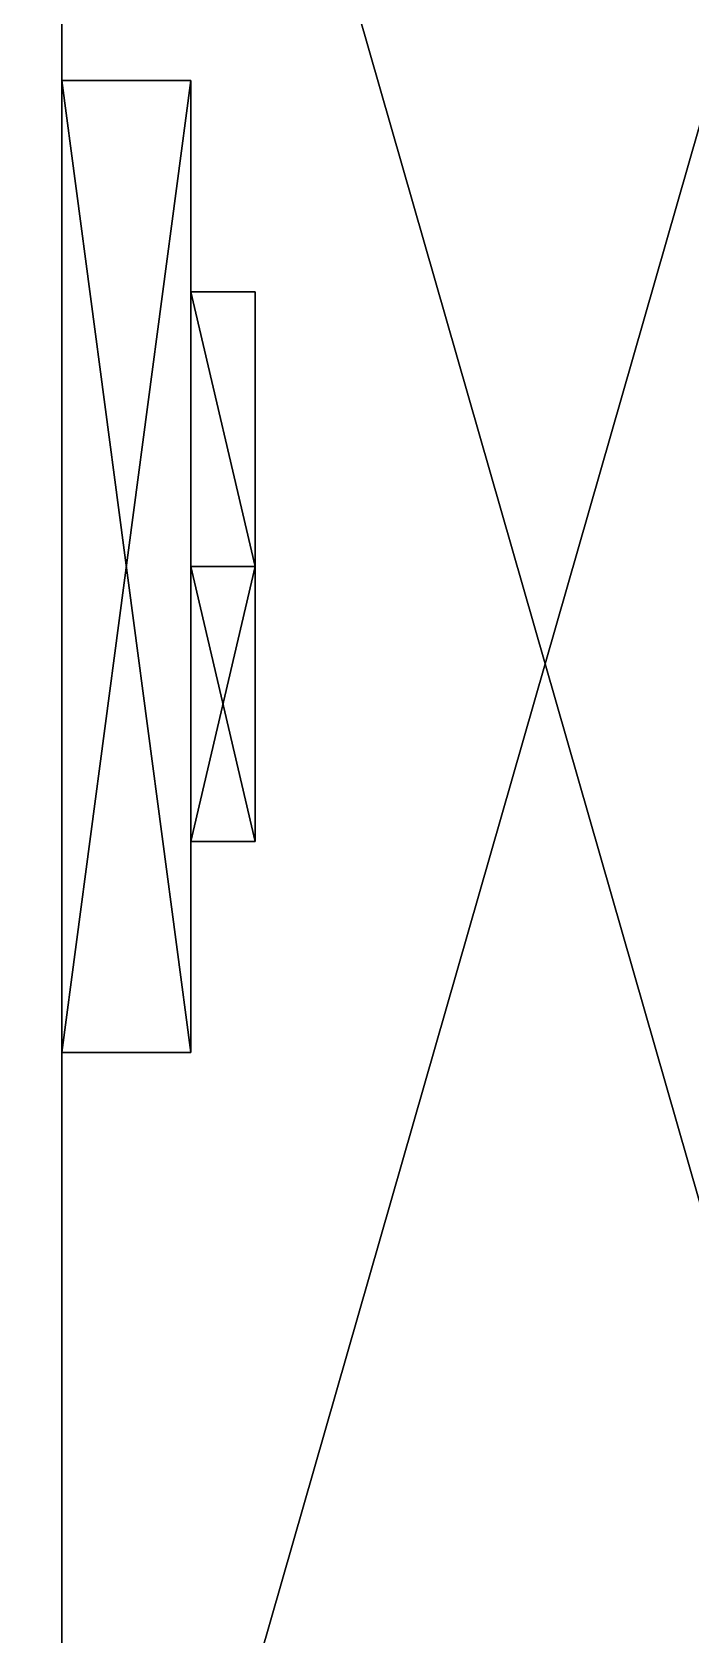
# Model space of a CAD drawing. Extents: x 0 to 5228, y -2725 to 0.
# Drawn here: x 2317.04 to 2327.21, y -1868.49 to -1843.75 of the extents above; entities that cross this region are included whole.
import ezdxf

# ---------------------------------------------------------------- set-up
doc = ezdxf.new("R2010")
doc.units = 0
for name, color, linetype in [('LAYER0', 7, 'CONTINUOUS'), ('LAYER1', 7, 'CONTINUOUS'), ('LAYER127', 7, 'CONTINUOUS'), ('LAYER128', 7, 'CONTINUOUS'), ('LAYER131', 7, 'CONTINUOUS'), ('LAYER140', 7, 'CONTINUOUS'), ('LAYER151', 253, 'CONTINUOUS'), ('LAYER153', 253, 'CONTINUOUS'), ('LAYER394', 7, 'CONTINUOUS'), ('LAYER4', 251, 'CONTINUOUS'), ('LAYER449', 7, 'CONTINUOUS'), ('LAYER847', 7, 'CONTINUOUS')]:
    doc.layers.add(name, color=color, linetype=linetype)

msp = doc.modelspace()

# ---------------------------------------------------------------- linework, layer by layer
at = {"layer": 'LAYER0', "invisible_edges": 1}
for points in [[(5227.5, 0), (0, -2725.14), (0, 0), (5227.5, 0)], [(5227.5, -2725.14, 5), (0, 0, 5), (0, -2725.14, 5), (5227.5, -2725.14, 5)], [(0, 0, 5), (5227.5, -2725.14, 5), (5227.5, 0, 5), (0, 0, 5)], [(0, -2725.14), (5227.5, 0), (5227.5, -2725.14), (0, -2725.14)]]:
    msp.add_3dface(points, dxfattribs=at)
at = {"layer": 'LAYER127', "invisible_edges": 1}
for points in [[(3036.5, -2165, 2474), (2317.5, -1815, 2474), (2317.5, -2165, 2474), (3036.5, -2165, 2474)], [(2317.5, -1815, 2474), (3036.5, -2165, 2474), (3036.5, -1815, 2474), (2317.5, -1815, 2474)], [(2317.5, -2165, 2456), (2317.5, -1815, 2474), (2317.5, -1815, 2456), (2317.5, -2165, 2456)], [(2317.5, -1815, 2474), (2317.5, -2165, 2456), (2317.5, -2165, 2474), (2317.5, -1815, 2474)], [(3036.5, -1815, 2456), (2317.5, -2165, 2456), (2317.5, -1815, 2456), (3036.5, -1815, 2456)], [(2317.5, -2165, 2456), (3036.5, -1815, 2456), (3036.5, -2165, 2456), (2317.5, -2165, 2456)]]:
    msp.add_3dface(points, dxfattribs=at)
at = {"layer": 'LAYER128', "invisible_edges": 1}
for points in [[(2317.5, -2165, 1576), (3036.5, -1815, 1576), (3036.5, -2165, 1576), (2317.5, -2165, 1576)], [(3036.5, -1815, 1576), (2317.5, -2165, 1576), (2317.5, -1815, 1576), (3036.5, -1815, 1576)], [(2317.5, -2165, 1576), (2317.5, -1815, 1594), (2317.5, -1815, 1576), (2317.5, -2165, 1576)], [(2317.5, -1815, 1594), (2317.5, -2165, 1576), (2317.5, -2165, 1594), (2317.5, -1815, 1594)], [(2317.5, -1815, 1594), (3036.5, -2165, 1594), (3036.5, -1815, 1594), (2317.5, -1815, 1594)], [(3036.5, -2165, 1594), (2317.5, -1815, 1594), (2317.5, -2165, 1594), (3036.5, -2165, 1594)]]:
    msp.add_3dface(points, dxfattribs=at)
at = {"layer": 'LAYER131', "invisible_edges": 1}
for points in [[(2317.5, -2165, 1575), (2299.5, -1815, 1575), (2317.5, -1815, 1575), (2317.5, -2165, 1575)], [(2299.5, -1815, 1575), (2317.5, -2165, 1575), (2299.5, -2165, 1575), (2299.5, -1815, 1575)], [(2299.5, -2165, 2475), (2317.5, -1815, 2475), (2299.5, -1815, 2475), (2299.5, -2165, 2475)], [(2317.5, -1815, 2475), (2299.5, -2165, 2475), (2317.5, -2165, 2475), (2317.5, -1815, 2475)], [(2317.5, -2165, 1575), (2317.5, -1815, 2475), (2317.5, -2165, 2475), (2317.5, -2165, 1575)], [(2317.5, -1815, 2475), (2317.5, -2165, 1575), (2317.5, -1815, 1575), (2317.5, -1815, 2475)]]:
    msp.add_3dface(points, dxfattribs=at)
at = {"layer": 'LAYER140', "invisible_edges": 1}
for points in [[(2317.5, -2140.4, 2016), (3036.5, -1835, 2016), (3036.5, -2140.4, 2016), (2317.5, -2140.4, 2016)], [(3036.5, -1835, 2016), (2317.5, -2140.4, 2016), (2317.5, -1835, 2016), (3036.5, -1835, 2016)], [(2317.5, -2140.4, 2016), (2317.5, -1835, 2034), (2317.5, -1835, 2016), (2317.5, -2140.4, 2016)], [(2317.5, -1835, 2034), (2317.5, -2140.4, 2016), (2317.5, -2140.4, 2034), (2317.5, -1835, 2034)], [(2317.5, -1835, 2034), (3036.5, -2140.4, 2034), (3036.5, -1835, 2034), (2317.5, -1835, 2034)], [(3036.5, -2140.4, 2034), (2317.5, -1835, 2034), (2317.5, -2140.4, 2034), (3036.5, -2140.4, 2034)]]:
    msp.add_3dface(points, dxfattribs=at)
at = {"layer": 'LAYER151'}
for points in [[(2317.5, -1827.5, 1671.217), (2332.421, -1827.5, 1671.217), (2317.5, -1879.5, 1671.217), (2317.5, -1827.5, 1671.217)], [(2317.5, -1879.5, 1671.217), (2332.421, -1827.5, 1671.217), (2332.421, -1879.5, 1671.217), (2317.5, -1879.5, 1671.217)], [(2317.5, -1879.5, 1684.783), (2332.421, -1879.5, 1684.783), (2317.5, -1827.5, 1684.783), (2317.5, -1879.5, 1684.783)], [(2317.5, -1827.5, 1684.783), (2332.421, -1879.5, 1684.783), (2332.421, -1827.5, 1684.783), (2317.5, -1827.5, 1684.783)], [(2319.49, -1844.5, 1704), (2317.5, -1844.5, 1704), (2317.5, -1859.5, 1704), (2319.49, -1844.5, 1704)], [(2319.49, -1844.5, 1704), (2317.5, -1859.5, 1704), (2319.49, -1859.5, 1704), (2319.49, -1844.5, 1704)], [(2319.49, -1859.5, 1652), (2317.5, -1859.5, 1652), (2317.5, -1844.5, 1652), (2319.49, -1859.5, 1652)], [(2319.49, -1859.5, 1652), (2317.5, -1844.5, 1652), (2319.49, -1844.5, 1652), (2319.49, -1859.5, 1652)], [(2317.5, -1844.5, 1652), (2317.5, -1844.5, 1704), (2319.49, -1844.5, 1704), (2317.5, -1844.5, 1652)], [(2317.5, -1844.5, 1652), (2319.49, -1844.5, 1704), (2319.49, -1844.5, 1652), (2317.5, -1844.5, 1652)], [(2319.49, -1844.5, 1652), (2319.49, -1844.5, 1704), (2319.49, -1859.5, 1704), (2319.49, -1844.5, 1652)], [(2319.49, -1844.5, 1652), (2319.49, -1859.5, 1704), (2319.49, -1859.5, 1652), (2319.49, -1844.5, 1652)], [(2320.484, -1847.757, 1696.087), (2320.484, -1852, 1691.291), (2319.49, -1847.757, 1696.087), (2320.484, -1847.757, 1696.087)], [(2319.49, -1847.757, 1696.087), (2320.484, -1852, 1691.291), (2319.49, -1852, 1691.291), (2319.49, -1847.757, 1696.087)], [(2319.49, -1852, 1700.883), (2319.49, -1852, 1691.291), (2319.49, -1847.757, 1696.087), (2319.49, -1852, 1700.883)], [(2319.49, -1852, 1700.883), (2320.484, -1852, 1700.883), (2319.49, -1847.757, 1696.087), (2319.49, -1852, 1700.883)], [(2319.49, -1847.757, 1696.087), (2320.484, -1852, 1700.883), (2320.484, -1847.757, 1696.087), (2319.49, -1847.757, 1696.087)], [(2320.484, -1847.757, 1659.913), (2320.484, -1852, 1655.117), (2319.49, -1847.757, 1659.913), (2320.484, -1847.757, 1659.913)], [(2319.49, -1847.757, 1659.913), (2320.484, -1852, 1655.117), (2319.49, -1852, 1655.117), (2319.49, -1847.757, 1659.913)], [(2319.49, -1852, 1664.709), (2319.49, -1852, 1655.117), (2319.49, -1847.757, 1659.913), (2319.49, -1852, 1664.709)], [(2319.49, -1852, 1664.709), (2320.484, -1852, 1664.709), (2319.49, -1847.757, 1659.913), (2319.49, -1852, 1664.709)], [(2319.49, -1847.757, 1659.913), (2320.484, -1852, 1664.709), (2320.484, -1847.757, 1659.913), (2319.49, -1847.757, 1659.913)], [(2320.484, -1852, 1700.883), (2320.484, -1856.243, 1696.087), (2320.484, -1847.757, 1696.087), (2320.484, -1852, 1700.883)], [(2320.484, -1847.757, 1696.087), (2320.484, -1856.243, 1696.087), (2320.484, -1852, 1691.291), (2320.484, -1847.757, 1696.087)], [(2320.484, -1852, 1664.709), (2320.484, -1856.243, 1659.913), (2320.484, -1847.757, 1659.913), (2320.484, -1852, 1664.709)], [(2320.484, -1847.757, 1659.913), (2320.484, -1856.243, 1659.913), (2320.484, -1852, 1655.117), (2320.484, -1847.757, 1659.913)], [(2320.484, -1852, 1691.291), (2320.484, -1856.243, 1696.087), (2319.49, -1852, 1691.291), (2320.484, -1852, 1691.291)], [(2319.49, -1852, 1691.291), (2320.484, -1856.243, 1696.087), (2319.49, -1856.243, 1696.087), (2319.49, -1852, 1691.291)], [(2320.484, -1856.243, 1696.087), (2320.484, -1852, 1700.883), (2319.49, -1856.243, 1696.087), (2320.484, -1856.243, 1696.087)], [(2319.49, -1856.243, 1696.087), (2320.484, -1852, 1700.883), (2319.49, -1852, 1700.883), (2319.49, -1856.243, 1696.087)], [(2319.49, -1852, 1700.883), (2319.49, -1856.243, 1696.087), (2319.49, -1852, 1691.291), (2319.49, -1852, 1700.883)], [(2320.484, -1852, 1655.117), (2320.484, -1856.243, 1659.913), (2319.49, -1852, 1655.117), (2320.484, -1852, 1655.117)], [(2319.49, -1852, 1655.117), (2320.484, -1856.243, 1659.913), (2319.49, -1856.243, 1659.913), (2319.49, -1852, 1655.117)], [(2320.484, -1856.243, 1659.913), (2320.484, -1852, 1664.709), (2319.49, -1856.243, 1659.913), (2320.484, -1856.243, 1659.913)], [(2319.49, -1856.243, 1659.913), (2320.484, -1852, 1664.709), (2319.49, -1852, 1664.709), (2319.49, -1856.243, 1659.913)], [(2319.49, -1852, 1664.709), (2319.49, -1856.243, 1659.913), (2319.49, -1852, 1655.117), (2319.49, -1852, 1664.709)], [(2319.49, -1859.5, 1704), (2317.5, -1859.5, 1704), (2317.5, -1859.5, 1652), (2319.49, -1859.5, 1704)], [(2319.49, -1859.5, 1704), (2317.5, -1859.5, 1652), (2319.49, -1859.5, 1652), (2319.49, -1859.5, 1704)]]:
    msp.add_3dface(points, dxfattribs=at)
at = {"layer": 'LAYER153'}
for points in [[(2317.5, -1827.5, 2365.217), (2332.421, -1827.5, 2365.217), (2317.5, -1879.5, 2365.217), (2317.5, -1827.5, 2365.217)], [(2317.5, -1879.5, 2365.217), (2332.421, -1827.5, 2365.217), (2332.421, -1879.5, 2365.217), (2317.5, -1879.5, 2365.217)], [(2317.5, -1879.5, 2378.783), (2332.421, -1879.5, 2378.783), (2317.5, -1827.5, 2378.783), (2317.5, -1879.5, 2378.783)], [(2317.5, -1827.5, 2378.783), (2332.421, -1879.5, 2378.783), (2332.421, -1827.5, 2378.783), (2317.5, -1827.5, 2378.783)], [(2319.49, -1844.5, 2398), (2317.5, -1844.5, 2398), (2317.5, -1859.5, 2398), (2319.49, -1844.5, 2398)], [(2319.49, -1844.5, 2398), (2317.5, -1859.5, 2398), (2319.49, -1859.5, 2398), (2319.49, -1844.5, 2398)], [(2319.49, -1859.5, 2346), (2317.5, -1859.5, 2346), (2317.5, -1844.5, 2346), (2319.49, -1859.5, 2346)], [(2319.49, -1859.5, 2346), (2317.5, -1844.5, 2346), (2319.49, -1844.5, 2346), (2319.49, -1859.5, 2346)], [(2317.5, -1844.5, 2346), (2317.5, -1844.5, 2398), (2319.49, -1844.5, 2398), (2317.5, -1844.5, 2346)], [(2317.5, -1844.5, 2346), (2319.49, -1844.5, 2398), (2319.49, -1844.5, 2346), (2317.5, -1844.5, 2346)], [(2319.49, -1844.5, 2346), (2319.49, -1844.5, 2398), (2319.49, -1859.5, 2398), (2319.49, -1844.5, 2346)], [(2319.49, -1844.5, 2346), (2319.49, -1859.5, 2398), (2319.49, -1859.5, 2346), (2319.49, -1844.5, 2346)], [(2320.484, -1847.757, 2390.087), (2320.484, -1852, 2385.291), (2319.49, -1847.757, 2390.087), (2320.484, -1847.757, 2390.087)], [(2319.49, -1847.757, 2390.087), (2320.484, -1852, 2385.291), (2319.49, -1852, 2385.291), (2319.49, -1847.757, 2390.087)], [(2319.49, -1852, 2394.883), (2319.49, -1852, 2385.291), (2319.49, -1847.757, 2390.087), (2319.49, -1852, 2394.883)], [(2319.49, -1852, 2394.883), (2320.484, -1852, 2394.883), (2319.49, -1847.757, 2390.087), (2319.49, -1852, 2394.883)], [(2319.49, -1847.757, 2390.087), (2320.484, -1852, 2394.883), (2320.484, -1847.757, 2390.087), (2319.49, -1847.757, 2390.087)], [(2320.484, -1847.757, 2353.913), (2320.484, -1852, 2349.117), (2319.49, -1847.757, 2353.913), (2320.484, -1847.757, 2353.913)], [(2319.49, -1847.757, 2353.913), (2320.484, -1852, 2349.117), (2319.49, -1852, 2349.117), (2319.49, -1847.757, 2353.913)], [(2319.49, -1852, 2358.709), (2319.49, -1852, 2349.117), (2319.49, -1847.757, 2353.913), (2319.49, -1852, 2358.709)], [(2319.49, -1852, 2358.709), (2320.484, -1852, 2358.709), (2319.49, -1847.757, 2353.913), (2319.49, -1852, 2358.709)], [(2319.49, -1847.757, 2353.913), (2320.484, -1852, 2358.709), (2320.484, -1847.757, 2353.913), (2319.49, -1847.757, 2353.913)], [(2320.484, -1852, 2394.883), (2320.484, -1856.243, 2390.087), (2320.484, -1847.757, 2390.087), (2320.484, -1852, 2394.883)], [(2320.484, -1847.757, 2390.087), (2320.484, -1856.243, 2390.087), (2320.484, -1852, 2385.291), (2320.484, -1847.757, 2390.087)], [(2320.484, -1852, 2358.709), (2320.484, -1856.243, 2353.913), (2320.484, -1847.757, 2353.913), (2320.484, -1852, 2358.709)], [(2320.484, -1847.757, 2353.913), (2320.484, -1856.243, 2353.913), (2320.484, -1852, 2349.117), (2320.484, -1847.757, 2353.913)], [(2320.484, -1852, 2385.291), (2320.484, -1856.243, 2390.087), (2319.49, -1852, 2385.291), (2320.484, -1852, 2385.291)], [(2319.49, -1852, 2385.291), (2320.484, -1856.243, 2390.087), (2319.49, -1856.243, 2390.087), (2319.49, -1852, 2385.291)], [(2320.484, -1856.243, 2390.087), (2320.484, -1852, 2394.883), (2319.49, -1856.243, 2390.087), (2320.484, -1856.243, 2390.087)], [(2319.49, -1856.243, 2390.087), (2320.484, -1852, 2394.883), (2319.49, -1852, 2394.883), (2319.49, -1856.243, 2390.087)], [(2319.49, -1852, 2394.883), (2319.49, -1856.243, 2390.087), (2319.49, -1852, 2385.291), (2319.49, -1852, 2394.883)], [(2320.484, -1852, 2349.117), (2320.484, -1856.243, 2353.913), (2319.49, -1852, 2349.117), (2320.484, -1852, 2349.117)], [(2319.49, -1852, 2349.117), (2320.484, -1856.243, 2353.913), (2319.49, -1856.243, 2353.913), (2319.49, -1852, 2349.117)], [(2320.484, -1856.243, 2353.913), (2320.484, -1852, 2358.709), (2319.49, -1856.243, 2353.913), (2320.484, -1856.243, 2353.913)], [(2319.49, -1856.243, 2353.913), (2320.484, -1852, 2358.709), (2319.49, -1852, 2358.709), (2319.49, -1856.243, 2353.913)], [(2319.49, -1852, 2358.709), (2319.49, -1856.243, 2353.913), (2319.49, -1852, 2349.117), (2319.49, -1852, 2358.709)], [(2319.49, -1859.5, 2398), (2317.5, -1859.5, 2398), (2317.5, -1859.5, 2346), (2319.49, -1859.5, 2398)], [(2319.49, -1859.5, 2398), (2317.5, -1859.5, 2346), (2319.49, -1859.5, 2346), (2319.49, -1859.5, 2398)]]:
    msp.add_3dface(points, dxfattribs=at)
at = {"layer": 'LAYER394'}
for points, invisible_edges in [([(3784.5, -1565, 885), (2281.5, -2165, 885), (2281.5, -1565, 885), (3784.5, -1565, 885)], 3), ([(2281.5, -2165, 885), (3784.5, -1565, 885), (3784.5, -2165, 885), (2281.5, -2165, 885)], 1), ([(2281.5, -1565, 940), (2281.5, -2165, 940), (3784.5, -2165, 940), (2281.5, -1565, 940)], 5), ([(2281.5, -1565, 940), (3784.5, -2165, 940), (3784.5, -1565, 940), (2281.5, -1565, 940)], 1)]:
    msp.add_3dface(points, dxfattribs=dict(at, invisible_edges=invisible_edges))
at = {"layer": 'LAYER4', "invisible_edges": 1}
for points in [[(3054.5, -2165, 1575), (2299.5, -1815, 1575), (2299.5, -2165, 1575), (3054.5, -2165, 1575)], [(2299.5, -1815, 1575), (3054.5, -2165, 1575), (3054.5, -1815, 1575), (2299.5, -1815, 1575)], [(3054.5, -1815, 1557), (2299.5, -2165, 1557), (2299.5, -1815, 1557), (3054.5, -1815, 1557)], [(2299.5, -2165, 1557), (3054.5, -1815, 1557), (3054.5, -2165, 1557), (2299.5, -2165, 1557)]]:
    msp.add_3dface(points, dxfattribs=at)
at = {"layer": 'LAYER449', "invisible_edges": 1}
for points in [[(2327.5, -2165, 155), (2309.5, -1595, 155), (2327.5, -1595, 155), (2327.5, -2165, 155)], [(2309.5, -1595, 155), (2327.5, -2165, 155), (2309.5, -2165, 155), (2309.5, -1595, 155)], [(2309.5, -2165, 885), (2327.5, -1595, 885), (2309.5, -1595, 885), (2309.5, -2165, 885)], [(2327.5, -1595, 885), (2309.5, -2165, 885), (2327.5, -2165, 885), (2327.5, -1595, 885)]]:
    msp.add_3dface(points, dxfattribs=at)
at = {"layer": 'LAYER847'}
for points, invisible_edges in [([(3784.5, -2165, 5), (2085.5, -1897, 5), (2324.5, -1615, 5), (3784.5, -2165, 5)], 5), ([(2324.5, -1615, 155), (2085.5, -1897, 5), (2085.5, -1897, 155), (2324.5, -1615, 155)], 1), ([(2085.5, -1897, 5), (2324.5, -1615, 155), (2324.5, -1615, 5), (2085.5, -1897, 5)], 1), ([(2085.5, -1897, 155), (3784.5, -2165, 155), (2324.5, -1615, 155), (2085.5, -1897, 155)], 3), ([(3784.5, -2165, 5), (2324.5, -1615, 5), (3784.5, -1615, 5), (3784.5, -2165, 5)], 1), ([(2324.5, -1615, 155), (3784.5, -2165, 155), (3784.5, -1615, 155), (2324.5, -1615, 155)], 1)]:
    msp.add_3dface(points, dxfattribs=dict(at, invisible_edges=invisible_edges))

# ---------------------------------------------------------------- meshes
at = {"layer": 'LAYER1'}
mesh = msp.add_polymesh((6, 2), dxfattribs=at)
for k, corner in enumerate([(4927.5, -150, 2523), (977.5, -150, 2523), (4927.5, -330, 2523), (4927.5, -150, 2523), (5077.5, -330, 2523), (4927.5, -330, 2523), (5077.5, -2165, 2523), (5077.5, -330, 2523), (2281.5, -2165, 2523), (5077.5, -2165, 2523), (2281.5, -2315, 2523), (5227.5, -2315, 2523)]):
    mesh.set_mesh_vertex(divmod(k, 2), corner)

doc.saveas('drawing.dxf')
